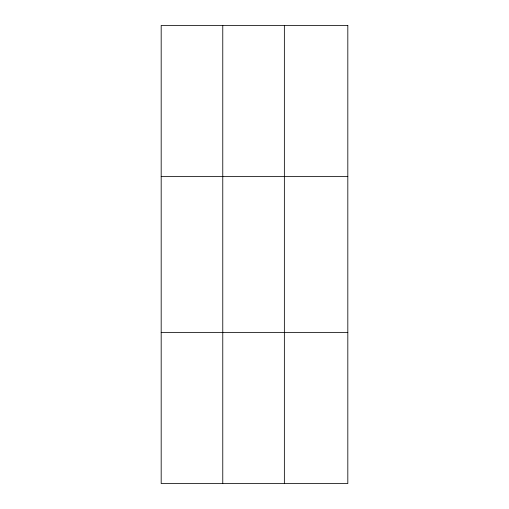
<?xml version="1.0" encoding="UTF-8"?>
<svg xmlns="http://www.w3.org/2000/svg" width="509" height="509" viewBox="0 0 509 509"><rect width="100%" height="100%" fill="white"/><g stroke="black" fill="none" stroke-linecap="round" stroke-linejoin="round"><path stroke-width="0.76" d="M222.77 25.45L222.77 483.55M284.359 25.45L284.359 483.55M161.181 176.623L347.819 176.623M161.181 332.377L347.819 332.377M347.819 25.45L347.819 483.55L161.181 483.55L161.181 25.45L347.819 25.45"/></g></svg>
